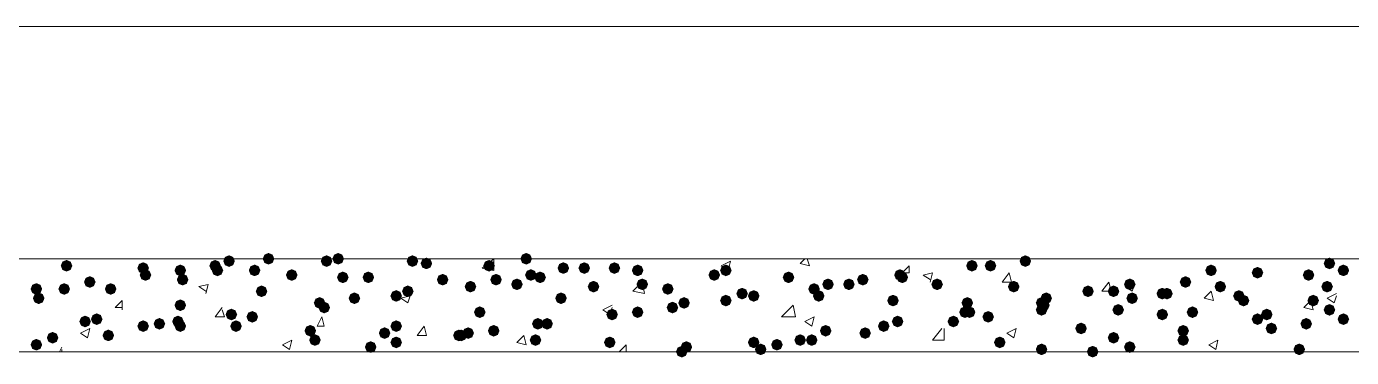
# Model space of a CAD drawing. Header units: millimetres. Extents: x 29 to 95071, y 20 to 67221.
# Drawn here: x 6798 to 9627, y 42693 to 43399 of the extents above; entities that cross this region are included whole.
import ezdxf

# ---------------------------------------------------------------- set-up
doc = ezdxf.new("R2010")
doc.units = ezdxf.units.MM

msp = doc.modelspace()

# ---------------------------------------------------------------- hatches: boundary and pattern name
h = msp.add_hatch(color=7)
h.dxf.hatch_style = 2
h.paths.add_polyline_path([(7315.2, 42891.4), (7306.5, 42895), (7302.8, 42903.8), (7306.5, 42912.5), (7315.2, 42916.2), (7324, 42912.5), (7327.6, 42903.8), (7324, 42895)])
h = msp.add_hatch(color=7)
h.dxf.hatch_style = 2
h.paths.add_polyline_path([(7463.9, 42891.4), (7455.2, 42895), (7451.5, 42903.8), (7455.2, 42912.5), (7463.9, 42916.2), (7472.7, 42912.5), (7476.3, 42903.8), (7472.7, 42895)])
h = msp.add_hatch(color=7)
h.dxf.hatch_style = 2
h.paths.add_polyline_path([(7865.4, 42891.4), (7856.6, 42895), (7853, 42903.8), (7856.6, 42912.5), (7865.4, 42916.2), (7874.1, 42912.5), (7877.8, 42903.8), (7874.1, 42895)])
h = msp.add_hatch(color=7)
h.dxf.hatch_style = 2
h.paths.add_polyline_path([(6884, 42876.5), (6875.2, 42880.1), (6871.6, 42888.9), (6875.2, 42897.6), (6884, 42901.3), (6892.7, 42897.6), (6896.4, 42888.9), (6892.7, 42880.1)])
h = msp.add_hatch(color=7)
h.dxf.hatch_style = 2
h.paths.add_polyline_path([(7047.6, 42871.5), (7038.8, 42875.2), (7035.2, 42883.9), (7038.8, 42892.7), (7047.6, 42896.3), (7056.3, 42892.7), (7060, 42883.9), (7056.3, 42875.2)])
h = msp.add_hatch(color=7)
h.dxf.hatch_style = 2
h.paths.add_polyline_path([(7126.9, 42866.6), (7118.1, 42870.2), (7114.5, 42879), (7118.1, 42887.7), (7126.9, 42891.4), (7135.6, 42887.7), (7139.3, 42879), (7135.6, 42870.2)])
h = msp.add_hatch(color=7)
h.dxf.hatch_style = 2
h.paths.add_polyline_path([(7201.2, 42876.5), (7192.5, 42880.1), (7188.8, 42888.9), (7192.5, 42897.6), (7201.2, 42901.3), (7210, 42897.6), (7213.6, 42888.9), (7210, 42880.1)])
h = msp.add_hatch(color=7)
h.dxf.hatch_style = 2
h.paths.add_polyline_path([(7206.2, 42866.6), (7197.4, 42870.2), (7193.8, 42879), (7197.4, 42887.7), (7206.2, 42891.4), (7214.9, 42887.7), (7218.6, 42879), (7214.9, 42870.2)])
h = msp.add_hatch(color=7)
h.dxf.hatch_style = 2
h.paths.add_polyline_path([(7231, 42886.4), (7222.2, 42890.1), (7218.6, 42898.8), (7222.2, 42907.6), (7231, 42911.2), (7239.7, 42907.6), (7243.3, 42898.8), (7239.7, 42890.1)])
h = msp.add_hatch(color=7)
h.dxf.hatch_style = 2
h.paths.add_polyline_path([(7285.5, 42866.6), (7276.7, 42870.2), (7273.1, 42879), (7276.7, 42887.7), (7285.5, 42891.4), (7294.2, 42887.7), (7297.9, 42879), (7294.2, 42870.2)])
h = msp.add_hatch(color=7)
h.dxf.hatch_style = 2
h.paths.add_polyline_path([(7439.1, 42886.4), (7430.4, 42890.1), (7426.7, 42898.8), (7430.4, 42907.6), (7439.1, 42911.2), (7447.9, 42907.6), (7451.5, 42898.8), (7447.9, 42890.1)])
h = msp.add_hatch(color=7)
h.dxf.hatch_style = 2
h.paths.add_polyline_path([(7622.5, 42886.4), (7613.8, 42890.1), (7610.1, 42898.8), (7613.8, 42907.6), (7622.5, 42911.2), (7631.3, 42907.6), (7634.9, 42898.8), (7631.3, 42890.1)])
h = msp.add_hatch(color=7)
h.dxf.hatch_style = 2
h.paths.add_polyline_path([(7652.3, 42881.5), (7643.5, 42885.1), (7639.9, 42893.9), (7643.5, 42902.6), (7652.3, 42906.2), (7661, 42902.6), (7664.7, 42893.9), (7661, 42885.1)])
h = msp.add_hatch(color=7)
h.dxf.hatch_style = 2
h.paths.add_polyline_path([(7786.1, 42876.5), (7777.3, 42880.1), (7773.7, 42888.9), (7777.3, 42897.6), (7786.1, 42901.3), (7794.8, 42897.6), (7798.5, 42888.9), (7794.8, 42880.1)])
h = msp.add_hatch(color=7)
h.dxf.hatch_style = 2
h.paths.add_polyline_path([(7944.7, 42871.5), (7935.9, 42875.2), (7932.3, 42883.9), (7935.9, 42892.7), (7944.7, 42896.3), (7953.4, 42892.7), (7957.1, 42883.9), (7953.4, 42875.2)])
h = msp.add_hatch(color=7)
h.dxf.hatch_style = 2
h.paths.add_polyline_path([(7989.3, 42871.5), (7980.6, 42875.2), (7976.9, 42883.9), (7980.6, 42892.7), (7989.3, 42896.3), (7998.1, 42892.7), (8001.7, 42883.9), (7998.1, 42875.2)])
h = msp.add_hatch(color=7)
h.dxf.hatch_style = 2
h.paths.add_polyline_path([(8053.7, 42871.5), (8045, 42875.2), (8041.3, 42883.9), (8045, 42892.7), (8053.7, 42896.3), (8062.5, 42892.7), (8066.1, 42883.9), (8062.5, 42875.2)])
h = msp.add_hatch(color=7)
h.dxf.hatch_style = 2
h.paths.add_polyline_path([(8103.3, 42866.6), (8094.6, 42870.2), (8090.9, 42879), (8094.6, 42887.7), (8103.3, 42891.4), (8112.1, 42887.7), (8115.7, 42879), (8112.1, 42870.2)])
h = msp.add_hatch(color=7)
h.dxf.hatch_style = 2
h.paths.add_polyline_path([(8291.7, 42866.6), (8282.9, 42870.2), (8279.3, 42879), (8282.9, 42887.7), (8291.7, 42891.4), (8300.4, 42887.7), (8304, 42879), (8300.4, 42870.2)])
h = msp.add_hatch(color=7)
h.dxf.hatch_style = 2
h.paths.add_polyline_path([(8817, 42876.5), (8808.3, 42880.1), (8804.7, 42888.9), (8808.3, 42897.6), (8817, 42901.3), (8825.8, 42897.6), (8829.4, 42888.9), (8825.8, 42880.1)])
h = msp.add_hatch(color=7)
h.dxf.hatch_style = 2
h.paths.add_polyline_path([(8856.7, 42876.5), (8847.9, 42880.1), (8844.3, 42888.9), (8847.9, 42897.6), (8856.7, 42901.3), (8865.5, 42897.6), (8869.1, 42888.9), (8865.5, 42880.1)])
h = msp.add_hatch(color=7)
h.dxf.hatch_style = 2
h.paths.add_polyline_path([(8931, 42886.4), (8922.3, 42890.1), (8918.7, 42898.8), (8922.3, 42907.6), (8931, 42911.2), (8939.8, 42907.6), (8943.4, 42898.8), (8939.8, 42890.1)])
h = msp.add_hatch(color=7)
h.dxf.hatch_style = 2
h.paths.add_polyline_path([(9327.6, 42866.6), (9318.8, 42870.2), (9315.2, 42879), (9318.8, 42887.7), (9327.6, 42891.4), (9336.3, 42887.7), (9340, 42879), (9336.3, 42870.2)])
h = msp.add_hatch(color=7)
h.dxf.hatch_style = 2
h.paths.add_polyline_path([(9580.4, 42881.5), (9571.6, 42885.1), (9568, 42893.9), (9571.6, 42902.6), (9580.4, 42906.2), (9589.1, 42902.6), (9592.7, 42893.9), (9589.1, 42885.1)])
h = msp.add_hatch(color=7)
h.dxf.hatch_style = 2
h.paths.add_polyline_path([(9610.1, 42866.6), (9601.3, 42870.2), (9597.7, 42879), (9601.3, 42887.7), (9610.1, 42891.4), (9618.8, 42887.7), (9622.5, 42879), (9618.8, 42870.2)])
h = msp.add_hatch(color=7)
h.dxf.hatch_style = 2
h.paths.add_polyline_path([(6933.6, 42841.8), (6924.8, 42845.4), (6921.2, 42854.2), (6924.8, 42862.9), (6933.6, 42866.6), (6942.3, 42862.9), (6946, 42854.2), (6942.3, 42845.4)])
h = msp.add_hatch(color=7)
h.dxf.hatch_style = 2
h.paths.add_polyline_path([(7052.5, 42856.7), (7043.8, 42860.3), (7040.1, 42869.1), (7043.8, 42877.8), (7052.5, 42881.5), (7061.3, 42877.8), (7064.9, 42869.1), (7061.3, 42860.3)])
h = msp.add_hatch(color=7)
h.dxf.hatch_style = 2
h.paths.add_polyline_path([(7131.8, 42846.8), (7123.1, 42850.4), (7119.4, 42859.2), (7123.1, 42867.9), (7131.8, 42871.5), (7140.6, 42867.9), (7144.2, 42859.2), (7140.6, 42850.4)])
h = msp.add_hatch(color=7)
h.dxf.hatch_style = 2
h.paths.add_polyline_path([(7364.8, 42856.7), (7356, 42860.3), (7352.4, 42869.1), (7356, 42877.8), (7364.8, 42881.5), (7373.5, 42877.8), (7377.2, 42869.1), (7373.5, 42860.3)])
h = msp.add_hatch(color=7)
h.dxf.hatch_style = 2
h.paths.add_polyline_path([(7473.8, 42851.7), (7465.1, 42855.4), (7461.4, 42864.1), (7465.1, 42872.9), (7473.8, 42876.5), (7482.6, 42872.9), (7486.2, 42864.1), (7482.6, 42855.4)])
h = msp.add_hatch(color=7)
h.dxf.hatch_style = 2
h.paths.add_polyline_path([(7528.3, 42851.7), (7519.6, 42855.4), (7516, 42864.1), (7519.6, 42872.9), (7528.3, 42876.5), (7537.1, 42872.9), (7540.7, 42864.1), (7537.1, 42855.4)])
h = msp.add_hatch(color=7)
h.dxf.hatch_style = 2
h.paths.add_polyline_path([(7687, 42846.8), (7678.2, 42850.4), (7674.6, 42859.2), (7678.2, 42867.9), (7687, 42871.5), (7695.7, 42867.9), (7699.3, 42859.2), (7695.7, 42850.4)])
h = msp.add_hatch(color=7)
h.dxf.hatch_style = 2
h.paths.add_polyline_path([(7801, 42846.8), (7792.2, 42850.4), (7788.6, 42859.2), (7792.2, 42867.9), (7801, 42871.5), (7809.7, 42867.9), (7813.3, 42859.2), (7809.7, 42850.4)])
h = msp.add_hatch(color=7)
h.dxf.hatch_style = 2
h.paths.add_polyline_path([(7845.6, 42836.8), (7836.8, 42840.5), (7833.2, 42849.2), (7836.8, 42858), (7845.6, 42861.6), (7854.3, 42858), (7858, 42849.2), (7854.3, 42840.5)])
h = msp.add_hatch(color=7)
h.dxf.hatch_style = 2
h.paths.add_polyline_path([(7875.3, 42856.7), (7866.6, 42860.3), (7862.9, 42869.1), (7866.6, 42877.8), (7875.3, 42881.5), (7884.1, 42877.8), (7887.7, 42869.1), (7884.1, 42860.3)])
h = msp.add_hatch(color=7)
h.dxf.hatch_style = 2
h.paths.add_polyline_path([(7895.1, 42851.7), (7886.4, 42855.4), (7882.7, 42864.1), (7886.4, 42872.9), (7895.1, 42876.5), (7903.9, 42872.9), (7907.5, 42864.1), (7903.9, 42855.4)])
h = msp.add_hatch(color=7)
h.dxf.hatch_style = 2
h.paths.add_polyline_path([(8113.2, 42836.8), (8104.5, 42840.5), (8100.8, 42849.2), (8104.5, 42858), (8113.2, 42861.6), (8122, 42858), (8125.6, 42849.2), (8122, 42840.5)])
h = msp.add_hatch(color=7)
h.dxf.hatch_style = 2
h.paths.add_polyline_path([(8266.9, 42856.7), (8258.1, 42860.3), (8254.5, 42869.1), (8258.1, 42877.8), (8266.9, 42881.5), (8275.6, 42877.8), (8279.3, 42869.1), (8275.6, 42860.3)])
h = msp.add_hatch(color=7)
h.dxf.hatch_style = 2
h.paths.add_polyline_path([(8425.5, 42851.7), (8416.7, 42855.4), (8413.1, 42864.1), (8416.7, 42872.9), (8425.5, 42876.5), (8434.2, 42872.9), (8437.9, 42864.1), (8434.2, 42855.4)])
h = msp.add_hatch(color=7)
h.dxf.hatch_style = 2
h.paths.add_polyline_path([(8509.7, 42836.8), (8501, 42840.5), (8497.4, 42849.2), (8501, 42858), (8509.7, 42861.6), (8518.5, 42858), (8522.1, 42849.2), (8518.5, 42840.5)])
h = msp.add_hatch(color=7)
h.dxf.hatch_style = 2
h.paths.add_polyline_path([(8554.4, 42836.8), (8545.6, 42840.5), (8542, 42849.2), (8545.6, 42858), (8554.4, 42861.6), (8563.1, 42858), (8566.7, 42849.2), (8563.1, 42840.5)])
h = msp.add_hatch(color=7)
h.dxf.hatch_style = 2
h.paths.add_polyline_path([(8584.1, 42846.8), (8575.3, 42850.4), (8571.7, 42859.2), (8575.3, 42867.9), (8584.1, 42871.5), (8592.8, 42867.9), (8596.5, 42859.2), (8592.8, 42850.4)])
h = msp.add_hatch(color=7)
h.dxf.hatch_style = 2
h.paths.add_polyline_path([(8663.4, 42856.7), (8654.6, 42860.3), (8651, 42869.1), (8654.6, 42877.8), (8663.4, 42881.5), (8672.1, 42877.8), (8675.8, 42869.1), (8672.1, 42860.3)])
h = msp.add_hatch(color=7)
h.dxf.hatch_style = 2
h.paths.add_polyline_path([(8668.4, 42851.7), (8659.6, 42855.4), (8656, 42864.1), (8659.6, 42872.9), (8668.4, 42876.5), (8677.1, 42872.9), (8680.7, 42864.1), (8677.1, 42855.4)])
h = msp.add_hatch(color=7)
h.dxf.hatch_style = 2
h.paths.add_polyline_path([(8742.7, 42836.8), (8733.9, 42840.5), (8730.3, 42849.2), (8733.9, 42858), (8742.7, 42861.6), (8751.5, 42858), (8755.1, 42849.2), (8751.5, 42840.5)])
h = msp.add_hatch(color=7)
h.dxf.hatch_style = 2
h.paths.add_polyline_path([(9154.1, 42836.8), (9145.3, 42840.5), (9141.7, 42849.2), (9145.3, 42858), (9154.1, 42861.6), (9162.8, 42858), (9166.5, 42849.2), (9162.8, 42840.5)])
h = msp.add_hatch(color=7)
h.dxf.hatch_style = 2
h.paths.add_polyline_path([(9273, 42841.8), (9264.3, 42845.4), (9260.7, 42854.2), (9264.3, 42862.9), (9273, 42866.6), (9281.8, 42862.9), (9285.4, 42854.2), (9281.8, 42845.4)])
h = msp.add_hatch(color=7)
h.dxf.hatch_style = 2
h.paths.add_polyline_path([(9426.7, 42861.6), (9418, 42865.3), (9414.3, 42874), (9418, 42882.8), (9426.7, 42886.4), (9435.5, 42882.8), (9439.1, 42874), (9435.5, 42865.3)])
h = msp.add_hatch(color=7)
h.dxf.hatch_style = 2
h.paths.add_polyline_path([(9535.7, 42856.7), (9527, 42860.3), (9523.4, 42869.1), (9527, 42877.8), (9535.7, 42881.5), (9544.5, 42877.8), (9548.1, 42869.1), (9544.5, 42860.3)])
h = msp.add_hatch(color=7)
h.dxf.hatch_style = 2
h.paths.add_polyline_path([(6819.6, 42826.9), (6810.8, 42830.6), (6807.2, 42839.3), (6810.8, 42848.1), (6819.6, 42851.7), (6828.3, 42848.1), (6832, 42839.3), (6828.3, 42830.6)])
h = msp.add_hatch(color=7)
h.dxf.hatch_style = 2
h.paths.add_polyline_path([(6824.5, 42807.1), (6815.8, 42810.8), (6812.1, 42819.5), (6815.8, 42828.3), (6824.5, 42831.9), (6833.3, 42828.3), (6836.9, 42819.5), (6833.3, 42810.8)])
h = msp.add_hatch(color=7)
h.dxf.hatch_style = 2
h.paths.add_polyline_path([(6879, 42826.9), (6870.3, 42830.6), (6866.6, 42839.3), (6870.3, 42848.1), (6879, 42851.7), (6887.8, 42848.1), (6891.4, 42839.3), (6887.8, 42830.6)])
h = msp.add_hatch(color=7)
h.dxf.hatch_style = 2
h.paths.add_polyline_path([(6978.2, 42826.9), (6969.4, 42830.6), (6965.8, 42839.3), (6969.4, 42848.1), (6978.2, 42851.7), (6986.9, 42848.1), (6990.6, 42839.3), (6986.9, 42830.6)])
h = msp.add_hatch(color=7)
h.dxf.hatch_style = 2
h.paths.add_polyline_path([(7300.3, 42822), (7291.6, 42825.6), (7288, 42834.4), (7291.6, 42843.1), (7300.3, 42846.8), (7309.1, 42843.1), (7312.7, 42834.4), (7309.1, 42825.6)])
h = msp.add_hatch(color=7)
h.dxf.hatch_style = 2
h.paths.add_polyline_path([(7498.6, 42807.1), (7489.9, 42810.8), (7486.2, 42819.5), (7489.9, 42828.3), (7498.6, 42831.9), (7507.4, 42828.3), (7511, 42819.5), (7507.4, 42810.8)])
h = msp.add_hatch(color=7)
h.dxf.hatch_style = 2
h.paths.add_polyline_path([(7587.8, 42812.1), (7579.1, 42815.7), (7575.4, 42824.5), (7579.1, 42833.2), (7587.8, 42836.8), (7596.6, 42833.2), (7600.2, 42824.5), (7596.6, 42815.7)])
h = msp.add_hatch(color=7)
h.dxf.hatch_style = 2
h.paths.add_polyline_path([(7612.6, 42822), (7603.9, 42825.6), (7600.2, 42834.4), (7603.9, 42843.1), (7612.6, 42846.8), (7621.4, 42843.1), (7625, 42834.4), (7621.4, 42825.6)])
h = msp.add_hatch(color=7)
h.dxf.hatch_style = 2
h.paths.add_polyline_path([(7746.4, 42831.9), (7737.7, 42835.5), (7734, 42844.3), (7737.7, 42853), (7746.4, 42856.7), (7755.2, 42853), (7758.8, 42844.3), (7755.2, 42835.5)])
h = msp.add_hatch(color=7)
h.dxf.hatch_style = 2
h.paths.add_polyline_path([(7939.7, 42807.1), (7931, 42810.8), (7927.3, 42819.5), (7931, 42828.3), (7939.7, 42831.9), (7948.5, 42828.3), (7952.1, 42819.5), (7948.5, 42810.8)])
h = msp.add_hatch(color=7)
h.dxf.hatch_style = 2
h.paths.add_polyline_path([(8009.1, 42831.9), (8000.4, 42835.5), (7996.7, 42844.3), (8000.4, 42853), (8009.1, 42856.7), (8017.9, 42853), (8021.5, 42844.3), (8017.9, 42835.5)])
h = msp.add_hatch(color=7)
h.dxf.hatch_style = 2
h.paths.add_polyline_path([(8167.7, 42826.9), (8159, 42830.6), (8155.3, 42839.3), (8159, 42848.1), (8167.7, 42851.7), (8176.5, 42848.1), (8180.1, 42839.3), (8176.5, 42830.6)])
h = msp.add_hatch(color=7)
h.dxf.hatch_style = 2
h.paths.add_polyline_path([(8326.3, 42817), (8317.6, 42820.7), (8314, 42829.4), (8317.6, 42838.2), (8326.3, 42841.8), (8335.1, 42838.2), (8338.7, 42829.4), (8335.1, 42820.7)])
h = msp.add_hatch(color=7)
h.dxf.hatch_style = 2
h.paths.add_polyline_path([(8351.1, 42812.1), (8342.4, 42815.7), (8338.7, 42824.5), (8342.4, 42833.2), (8351.1, 42836.8), (8359.9, 42833.2), (8363.5, 42824.5), (8359.9, 42815.7)])
h = msp.add_hatch(color=7)
h.dxf.hatch_style = 2
h.paths.add_polyline_path([(8480, 42826.9), (8471.3, 42830.6), (8467.6, 42839.3), (8471.3, 42848.1), (8480, 42851.7), (8488.8, 42848.1), (8492.4, 42839.3), (8488.8, 42830.6)])
h = msp.add_hatch(color=7)
h.dxf.hatch_style = 2
h.paths.add_polyline_path([(8489.9, 42812.1), (8481.2, 42815.7), (8477.5, 42824.5), (8481.2, 42833.2), (8489.9, 42836.8), (8498.7, 42833.2), (8502.3, 42824.5), (8498.7, 42815.7)])
h = msp.add_hatch(color=7)
h.dxf.hatch_style = 2
h.paths.add_polyline_path([(8906.3, 42831.9), (8897.5, 42835.5), (8893.9, 42844.3), (8897.5, 42853), (8906.3, 42856.7), (8915, 42853), (8918.7, 42844.3), (8915, 42835.5)])
h = msp.add_hatch(color=7)
h.dxf.hatch_style = 2
h.paths.add_polyline_path([(8975.7, 42807.1), (8966.9, 42810.8), (8963.3, 42819.5), (8966.9, 42828.3), (8975.7, 42831.9), (8984.4, 42828.3), (8988, 42819.5), (8984.4, 42810.8)])
h = msp.add_hatch(color=7)
h.dxf.hatch_style = 2
h.paths.add_polyline_path([(9064.9, 42822), (9056.1, 42825.6), (9052.5, 42834.4), (9056.1, 42843.1), (9064.9, 42846.8), (9073.6, 42843.1), (9077.3, 42834.4), (9073.6, 42825.6)])
h = msp.add_hatch(color=7)
h.dxf.hatch_style = 2
h.paths.add_polyline_path([(9119.4, 42822), (9110.6, 42825.6), (9107, 42834.4), (9110.6, 42843.1), (9119.4, 42846.8), (9128.1, 42843.1), (9131.8, 42834.4), (9128.1, 42825.6)])
h = msp.add_hatch(color=7)
h.dxf.hatch_style = 2
h.paths.add_polyline_path([(9159, 42807.1), (9150.3, 42810.8), (9146.7, 42819.5), (9150.3, 42828.3), (9159, 42831.9), (9167.8, 42828.3), (9171.4, 42819.5), (9167.8, 42810.8)])
h = msp.add_hatch(color=7)
h.dxf.hatch_style = 2
h.paths.add_polyline_path([(9223.5, 42817), (9214.7, 42820.7), (9211.1, 42829.4), (9214.7, 42838.2), (9223.5, 42841.8), (9232.2, 42838.2), (9235.9, 42829.4), (9232.2, 42820.7)])
h = msp.add_hatch(color=7)
h.dxf.hatch_style = 2
h.paths.add_polyline_path([(9233.4, 42817), (9224.6, 42820.7), (9221, 42829.4), (9224.6, 42838.2), (9233.4, 42841.8), (9242.1, 42838.2), (9245.8, 42829.4), (9242.1, 42820.7)])
h = msp.add_hatch(color=7)
h.dxf.hatch_style = 2
h.paths.add_polyline_path([(9347.4, 42831.9), (9338.6, 42835.5), (9335, 42844.3), (9338.6, 42853), (9347.4, 42856.7), (9356.1, 42853), (9359.8, 42844.3), (9356.1, 42835.5)])
h = msp.add_hatch(color=7)
h.dxf.hatch_style = 2
h.paths.add_polyline_path([(9387, 42812.1), (9378.3, 42815.7), (9374.7, 42824.5), (9378.3, 42833.2), (9387, 42836.8), (9395.8, 42833.2), (9399.4, 42824.5), (9395.8, 42815.7)])
h = msp.add_hatch(color=7)
h.dxf.hatch_style = 2
h.paths.add_polyline_path([(9575.4, 42831.9), (9566.6, 42835.5), (9563, 42844.3), (9566.6, 42853), (9575.4, 42856.7), (9584.1, 42853), (9587.8, 42844.3), (9584.1, 42835.5)])
h = msp.add_hatch(color=7)
h.dxf.hatch_style = 2
h.paths.add_polyline_path([(7126.9, 42792.2), (7118.1, 42795.9), (7114.5, 42804.6), (7118.1, 42813.4), (7126.9, 42817), (7135.6, 42813.4), (7139.3, 42804.6), (7135.6, 42795.9)])
h = msp.add_hatch(color=7)
h.dxf.hatch_style = 2
h.paths.add_polyline_path([(7424.3, 42797.2), (7415.5, 42800.8), (7411.9, 42809.6), (7415.5, 42818.3), (7424.3, 42822), (7433, 42818.3), (7436.7, 42809.6), (7433, 42800.8)])
h = msp.add_hatch(color=7)
h.dxf.hatch_style = 2
h.paths.add_polyline_path([(7434.2, 42787.3), (7425.4, 42790.9), (7421.8, 42799.7), (7425.4, 42808.4), (7434.2, 42812.1), (7442.9, 42808.4), (7446.6, 42799.7), (7442.9, 42790.9)])
h = msp.add_hatch(color=7)
h.dxf.hatch_style = 2
h.paths.add_polyline_path([(7766.3, 42777.4), (7757.5, 42781), (7753.9, 42789.8), (7757.5, 42798.5), (7766.3, 42802.2), (7775, 42798.5), (7778.7, 42789.8), (7775, 42781)])
h = msp.add_hatch(color=7)
h.dxf.hatch_style = 2
h.paths.add_polyline_path([(8103.3, 42777.4), (8094.6, 42781), (8090.9, 42789.8), (8094.6, 42798.5), (8103.3, 42802.2), (8112.1, 42798.5), (8115.7, 42789.8), (8112.1, 42781)])
h = msp.add_hatch(color=7)
h.dxf.hatch_style = 2
h.paths.add_polyline_path([(8177.7, 42787.3), (8168.9, 42790.9), (8165.3, 42799.7), (8168.9, 42808.4), (8177.7, 42812.1), (8186.4, 42808.4), (8190, 42799.7), (8186.4, 42790.9)])
h = msp.add_hatch(color=7)
h.dxf.hatch_style = 2
h.paths.add_polyline_path([(8202.4, 42797.2), (8193.7, 42800.8), (8190, 42809.6), (8193.7, 42818.3), (8202.4, 42822), (8211.2, 42818.3), (8214.8, 42809.6), (8211.2, 42800.8)])
h = msp.add_hatch(color=7)
h.dxf.hatch_style = 2
h.paths.add_polyline_path([(8291.7, 42802.2), (8282.9, 42805.8), (8279.3, 42814.5), (8282.9, 42823.3), (8291.7, 42826.9), (8300.4, 42823.3), (8304, 42814.5), (8300.4, 42805.8)])
h = msp.add_hatch(color=7)
h.dxf.hatch_style = 2
h.paths.add_polyline_path([(8648.5, 42802.2), (8639.8, 42805.8), (8636.1, 42814.5), (8639.8, 42823.3), (8648.5, 42826.9), (8657.3, 42823.3), (8660.9, 42814.5), (8657.3, 42805.8)])
h = msp.add_hatch(color=7)
h.dxf.hatch_style = 2
h.paths.add_polyline_path([(8802.2, 42777.4), (8793.4, 42781), (8789.8, 42789.8), (8793.4, 42798.5), (8802.2, 42802.2), (8810.9, 42798.5), (8814.6, 42789.8), (8810.9, 42781)])
h = msp.add_hatch(color=7)
h.dxf.hatch_style = 2
h.paths.add_polyline_path([(8807.1, 42797.2), (8798.4, 42800.8), (8794.7, 42809.6), (8798.4, 42818.3), (8807.1, 42822), (8815.9, 42818.3), (8819.5, 42809.6), (8815.9, 42800.8)])
h = msp.add_hatch(color=7)
h.dxf.hatch_style = 2
h.paths.add_polyline_path([(8812.1, 42777.4), (8803.3, 42781), (8799.7, 42789.8), (8803.3, 42798.5), (8812.1, 42802.2), (8820.8, 42798.5), (8824.5, 42789.8), (8820.8, 42781)])
h = msp.add_hatch(color=7)
h.dxf.hatch_style = 2
h.paths.add_polyline_path([(8965.7, 42797.2), (8957, 42800.8), (8953.4, 42809.6), (8957, 42818.3), (8965.7, 42822), (8974.5, 42818.3), (8978.1, 42809.6), (8974.5, 42800.8)])
h = msp.add_hatch(color=7)
h.dxf.hatch_style = 2
h.paths.add_polyline_path([(8965.7, 42782.3), (8957, 42786), (8953.4, 42794.7), (8957, 42803.5), (8965.7, 42807.1), (8974.5, 42803.5), (8978.1, 42794.7), (8974.5, 42786)])
h = msp.add_hatch(color=7)
h.dxf.hatch_style = 2
h.paths.add_polyline_path([(8970.7, 42792.2), (8961.9, 42795.9), (8958.3, 42804.6), (8961.9, 42813.4), (8970.7, 42817), (8979.5, 42813.4), (8983.1, 42804.6), (8979.5, 42795.9)])
h = msp.add_hatch(color=7)
h.dxf.hatch_style = 2
h.paths.add_polyline_path([(9129.3, 42782.3), (9120.6, 42786), (9116.9, 42794.7), (9120.6, 42803.5), (9129.3, 42807.1), (9138.1, 42803.5), (9141.7, 42794.7), (9138.1, 42786)])
h = msp.add_hatch(color=7)
h.dxf.hatch_style = 2
h.paths.add_polyline_path([(9287.9, 42777.4), (9279.2, 42781), (9275.5, 42789.8), (9279.2, 42798.5), (9287.9, 42802.2), (9296.7, 42798.5), (9300.3, 42789.8), (9296.7, 42781)])
h = msp.add_hatch(color=7)
h.dxf.hatch_style = 2
h.paths.add_polyline_path([(9397, 42802.2), (9388.2, 42805.8), (9384.6, 42814.5), (9388.2, 42823.3), (9397, 42826.9), (9405.7, 42823.3), (9409.4, 42814.5), (9405.7, 42805.8)])
h = msp.add_hatch(color=7)
h.dxf.hatch_style = 2
h.paths.add_polyline_path([(9545.7, 42802.2), (9536.9, 42805.8), (9533.3, 42814.5), (9536.9, 42823.3), (9545.7, 42826.9), (9554.4, 42823.3), (9558.1, 42814.5), (9554.4, 42805.8)])
h = msp.add_hatch(color=7)
h.dxf.hatch_style = 2
h.paths.add_polyline_path([(9580.4, 42782.3), (9571.6, 42786), (9568, 42794.7), (9571.6, 42803.5), (9580.4, 42807.1), (9589.1, 42803.5), (9592.7, 42794.7), (9589.1, 42786)])
h = msp.add_hatch(color=7)
h.dxf.hatch_style = 2
h.paths.add_polyline_path([(6923.6, 42757.5), (6914.9, 42761.2), (6911.3, 42769.9), (6914.9, 42778.7), (6923.6, 42782.3), (6932.4, 42778.7), (6936, 42769.9), (6932.4, 42761.2)])
h = msp.add_hatch(color=7)
h.dxf.hatch_style = 2
h.paths.add_polyline_path([(6948.4, 42762.5), (6939.7, 42766.1), (6936, 42774.9), (6939.7, 42783.6), (6948.4, 42787.3), (6957.2, 42783.6), (6960.8, 42774.9), (6957.2, 42766.1)])
h = msp.add_hatch(color=7)
h.dxf.hatch_style = 2
h.paths.add_polyline_path([(7082.3, 42752.6), (7073.5, 42756.2), (7069.9, 42765), (7073.5, 42773.7), (7082.3, 42777.4), (7091, 42773.7), (7094.6, 42765), (7091, 42756.2)])
h = msp.add_hatch(color=7)
h.dxf.hatch_style = 2
h.paths.add_polyline_path([(7121.9, 42757.5), (7113.2, 42761.2), (7109.5, 42769.9), (7113.2, 42778.7), (7121.9, 42782.3), (7130.7, 42778.7), (7134.3, 42769.9), (7130.7, 42761.2)])
h = msp.add_hatch(color=7)
h.dxf.hatch_style = 2
h.paths.add_polyline_path([(7235.9, 42772.4), (7227.2, 42776.1), (7223.5, 42784.8), (7227.2, 42793.6), (7235.9, 42797.2), (7244.7, 42793.6), (7248.3, 42784.8), (7244.7, 42776.1)])
h = msp.add_hatch(color=7)
h.dxf.hatch_style = 2
h.paths.add_polyline_path([(7280.5, 42767.5), (7271.8, 42771.1), (7268.1, 42779.8), (7271.8, 42788.6), (7280.5, 42792.2), (7289.3, 42788.6), (7292.9, 42779.8), (7289.3, 42771.1)])
h = msp.add_hatch(color=7)
h.dxf.hatch_style = 2
h.paths.add_polyline_path([(7890.2, 42752.6), (7881.4, 42756.2), (7877.8, 42765), (7881.4, 42773.7), (7890.2, 42777.4), (7898.9, 42773.7), (7902.6, 42765), (7898.9, 42756.2)])
h = msp.add_hatch(color=7)
h.dxf.hatch_style = 2
h.paths.add_polyline_path([(7910, 42752.6), (7901.2, 42756.2), (7897.6, 42765), (7901.2, 42773.7), (7910, 42777.4), (7918.8, 42773.7), (7922.4, 42765), (7918.8, 42756.2)])
h = msp.add_hatch(color=7)
h.dxf.hatch_style = 2
h.paths.add_polyline_path([(8048.8, 42772.4), (8040, 42776.1), (8036.4, 42784.8), (8040, 42793.6), (8048.8, 42797.2), (8057.5, 42793.6), (8061.2, 42784.8), (8057.5, 42776.1)])
h = msp.add_hatch(color=7)
h.dxf.hatch_style = 2
h.paths.add_polyline_path([(8658.4, 42757.5), (8649.7, 42761.2), (8646, 42769.9), (8649.7, 42778.7), (8658.4, 42782.3), (8667.2, 42778.7), (8670.8, 42769.9), (8667.2, 42761.2)])
h = msp.add_hatch(color=7)
h.dxf.hatch_style = 2
h.paths.add_polyline_path([(8777.4, 42757.5), (8768.6, 42761.2), (8765, 42769.9), (8768.6, 42778.7), (8777.4, 42782.3), (8786.1, 42778.7), (8789.8, 42769.9), (8786.1, 42761.2)])
h = msp.add_hatch(color=7)
h.dxf.hatch_style = 2
h.paths.add_polyline_path([(8851.7, 42767.5), (8843, 42771.1), (8839.4, 42779.8), (8843, 42788.6), (8851.7, 42792.2), (8860.5, 42788.6), (8864.1, 42779.8), (8860.5, 42771.1)])
h = msp.add_hatch(color=7)
h.dxf.hatch_style = 2
h.paths.add_polyline_path([(9223.5, 42772.4), (9214.7, 42776.1), (9211.1, 42784.8), (9214.7, 42793.6), (9223.5, 42797.2), (9232.2, 42793.6), (9235.9, 42784.8), (9232.2, 42776.1)])
h = msp.add_hatch(color=7)
h.dxf.hatch_style = 2
h.paths.add_polyline_path([(9426.7, 42762.5), (9418, 42766.1), (9414.3, 42774.9), (9418, 42783.6), (9426.7, 42787.3), (9435.5, 42783.6), (9439.1, 42774.9), (9435.5, 42766.1)])
h = msp.add_hatch(color=7)
h.dxf.hatch_style = 2
h.paths.add_polyline_path([(9446.5, 42772.4), (9437.8, 42776.1), (9434.1, 42784.8), (9437.8, 42793.6), (9446.5, 42797.2), (9455.3, 42793.6), (9458.9, 42784.8), (9455.3, 42776.1)])
h = msp.add_hatch(color=7)
h.dxf.hatch_style = 2
h.paths.add_polyline_path([(9530.8, 42752.6), (9522, 42756.2), (9518.4, 42765), (9522, 42773.7), (9530.8, 42777.4), (9539.5, 42773.7), (9543.2, 42765), (9539.5, 42756.2)])
h = msp.add_hatch(color=7)
h.dxf.hatch_style = 2
h.paths.add_polyline_path([(9610.1, 42762.5), (9601.3, 42766.1), (9597.7, 42774.9), (9601.3, 42783.6), (9610.1, 42787.3), (9618.8, 42783.6), (9622.5, 42774.9), (9618.8, 42766.1)])
h = msp.add_hatch(color=7)
h.dxf.hatch_style = 2
h.paths.add_polyline_path([(6854.3, 42722.8), (6845.5, 42726.5), (6841.9, 42735.2), (6845.5, 42744), (6854.3, 42747.6), (6863, 42744), (6866.6, 42735.2), (6863, 42726.5)])
h = msp.add_hatch(color=7)
h.dxf.hatch_style = 2
h.paths.add_polyline_path([(6973.2, 42727.8), (6964.5, 42731.4), (6960.8, 42740.2), (6964.5, 42748.9), (6973.2, 42752.6), (6982, 42748.9), (6985.6, 42740.2), (6982, 42731.4)])
h = msp.add_hatch(color=7)
h.dxf.hatch_style = 2
h.paths.add_polyline_path([(7047.6, 42747.6), (7038.8, 42751.3), (7035.2, 42760), (7038.8, 42768.8), (7047.6, 42772.4), (7056.3, 42768.8), (7060, 42760), (7056.3, 42751.3)])
h = msp.add_hatch(color=7)
h.dxf.hatch_style = 2
h.paths.add_polyline_path([(7126.9, 42747.6), (7118.1, 42751.3), (7114.5, 42760), (7118.1, 42768.8), (7126.9, 42772.4), (7135.6, 42768.8), (7139.3, 42760), (7135.6, 42751.3)])
h = msp.add_hatch(color=7)
h.dxf.hatch_style = 2
h.paths.add_polyline_path([(7245.8, 42747.6), (7237.1, 42751.3), (7233.4, 42760), (7237.1, 42768.8), (7245.8, 42772.4), (7254.6, 42768.8), (7258.2, 42760), (7254.6, 42751.3)])
h = msp.add_hatch(color=7)
h.dxf.hatch_style = 2
h.paths.add_polyline_path([(7404.4, 42737.7), (7395.7, 42741.4), (7392, 42750.1), (7395.7, 42758.9), (7404.4, 42762.5), (7413.2, 42758.9), (7416.8, 42750.1), (7413.2, 42741.4)])
h = msp.add_hatch(color=7)
h.dxf.hatch_style = 2
h.paths.add_polyline_path([(7563, 42732.8), (7554.3, 42736.4), (7550.7, 42745.2), (7554.3, 42753.9), (7563, 42757.5), (7571.8, 42753.9), (7575.4, 42745.2), (7571.8, 42736.4)])
h = msp.add_hatch(color=7)
h.dxf.hatch_style = 2
h.paths.add_polyline_path([(7587.8, 42747.6), (7579.1, 42751.3), (7575.4, 42760), (7579.1, 42768.8), (7587.8, 42772.4), (7596.6, 42768.8), (7600.2, 42760), (7596.6, 42751.3)])
h = msp.add_hatch(color=7)
h.dxf.hatch_style = 2
h.paths.add_polyline_path([(7721.7, 42727.8), (7712.9, 42731.4), (7709.3, 42740.2), (7712.9, 42748.9), (7721.7, 42752.6), (7730.4, 42748.9), (7734, 42740.2), (7730.4, 42731.4)])
h = msp.add_hatch(color=7)
h.dxf.hatch_style = 2
h.paths.add_polyline_path([(7726.6, 42727.8), (7717.9, 42731.4), (7714.2, 42740.2), (7717.9, 42748.9), (7726.6, 42752.6), (7735.4, 42748.9), (7739, 42740.2), (7735.4, 42731.4)])
h = msp.add_hatch(color=7)
h.dxf.hatch_style = 2
h.paths.add_polyline_path([(7741.5, 42732.8), (7732.7, 42736.4), (7729.1, 42745.2), (7732.7, 42753.9), (7741.5, 42757.5), (7750.2, 42753.9), (7753.9, 42745.2), (7750.2, 42736.4)])
h = msp.add_hatch(color=7)
h.dxf.hatch_style = 2
h.paths.add_polyline_path([(7796, 42737.7), (7787.2, 42741.4), (7783.6, 42750.1), (7787.2, 42758.9), (7796, 42762.5), (7804.8, 42758.9), (7808.4, 42750.1), (7804.8, 42741.4)])
h = msp.add_hatch(color=7)
h.dxf.hatch_style = 2
h.paths.add_polyline_path([(8504.8, 42737.7), (8496, 42741.4), (8492.4, 42750.1), (8496, 42758.9), (8504.8, 42762.5), (8513.5, 42758.9), (8517.2, 42750.1), (8513.5, 42741.4)])
h = msp.add_hatch(color=7)
h.dxf.hatch_style = 2
h.paths.add_polyline_path([(8589, 42732.8), (8580.3, 42736.4), (8576.7, 42745.2), (8580.3, 42753.9), (8589, 42757.5), (8597.8, 42753.9), (8601.4, 42745.2), (8597.8, 42736.4)])
h = msp.add_hatch(color=7)
h.dxf.hatch_style = 2
h.paths.add_polyline_path([(8628.7, 42747.6), (8619.9, 42751.3), (8616.3, 42760), (8619.9, 42768.8), (8628.7, 42772.4), (8637.5, 42768.8), (8641.1, 42760), (8637.5, 42751.3)])
h = msp.add_hatch(color=7)
h.dxf.hatch_style = 2
h.paths.add_polyline_path([(9050, 42742.7), (9041.3, 42746.3), (9037.6, 42755.1), (9041.3, 42763.8), (9050, 42767.5), (9058.8, 42763.8), (9062.4, 42755.1), (9058.8, 42746.3)])
h = msp.add_hatch(color=7)
h.dxf.hatch_style = 2
h.paths.add_polyline_path([(9119.4, 42722.8), (9110.6, 42726.5), (9107, 42735.2), (9110.6, 42744), (9119.4, 42747.6), (9128.1, 42744), (9131.8, 42735.2), (9128.1, 42726.5)])
h = msp.add_hatch(color=7)
h.dxf.hatch_style = 2
h.paths.add_polyline_path([(9268.1, 42737.7), (9259.3, 42741.4), (9255.7, 42750.1), (9259.3, 42758.9), (9268.1, 42762.5), (9276.8, 42758.9), (9280.5, 42750.1), (9276.8, 42741.4)])
h = msp.add_hatch(color=7)
h.dxf.hatch_style = 2
h.paths.add_polyline_path([(9456.4, 42742.7), (9447.7, 42746.3), (9444, 42755.1), (9447.7, 42763.8), (9456.4, 42767.5), (9465.2, 42763.8), (9468.8, 42755.1), (9465.2, 42746.3)])
h = msp.add_hatch(color=7)
h.dxf.hatch_style = 2
h.paths.add_polyline_path([(6819.6, 42708), (6810.8, 42711.6), (6807.2, 42720.4), (6810.8, 42729.1), (6819.6, 42732.8), (6828.3, 42729.1), (6832, 42720.4), (6828.3, 42711.6)])
h = msp.add_hatch(color=7)
h.dxf.hatch_style = 2
h.paths.add_polyline_path([(7414.3, 42717.9), (7405.6, 42721.5), (7402, 42730.3), (7405.6, 42739), (7414.3, 42742.7), (7423.1, 42739), (7426.7, 42730.3), (7423.1, 42721.5)])
h = msp.add_hatch(color=7)
h.dxf.hatch_style = 2
h.paths.add_polyline_path([(7533.3, 42703), (7524.6, 42706.7), (7520.9, 42715.4), (7524.6, 42724.2), (7533.3, 42727.8), (7542.1, 42724.2), (7545.7, 42715.4), (7542.1, 42706.7)])
h = msp.add_hatch(color=7)
h.dxf.hatch_style = 2
h.paths.add_polyline_path([(7587.8, 42712.9), (7579.1, 42716.6), (7575.4, 42725.3), (7579.1, 42734.1), (7587.8, 42737.7), (7596.6, 42734.1), (7600.2, 42725.3), (7596.6, 42716.6)])
h = msp.add_hatch(color=7)
h.dxf.hatch_style = 2
h.paths.add_polyline_path([(7885.2, 42717.9), (7876.5, 42721.5), (7872.8, 42730.3), (7876.5, 42739), (7885.2, 42742.7), (7894, 42739), (7897.6, 42730.3), (7894, 42721.5)])
h = msp.add_hatch(color=7)
h.dxf.hatch_style = 2
h.paths.add_polyline_path([(8043.8, 42712.9), (8035.1, 42716.6), (8031.4, 42725.3), (8035.1, 42734.1), (8043.8, 42737.7), (8052.6, 42734.1), (8056.2, 42725.3), (8052.6, 42716.6)])
h = msp.add_hatch(color=7)
h.dxf.hatch_style = 2
h.paths.add_polyline_path([(8197.5, 42693.1), (8188.7, 42696.8), (8185.1, 42705.5), (8188.7, 42714.3), (8197.5, 42717.9), (8206.2, 42714.3), (8209.9, 42705.5), (8206.2, 42696.8)])
h = msp.add_hatch(color=7)
h.dxf.hatch_style = 2
h.paths.add_polyline_path([(8207.4, 42703), (8198.6, 42706.7), (8195, 42715.4), (8198.6, 42724.2), (8207.4, 42727.8), (8216.1, 42724.2), (8219.8, 42715.4), (8216.1, 42706.7)])
h = msp.add_hatch(color=7)
h.dxf.hatch_style = 2
h.paths.add_polyline_path([(8351.1, 42712.9), (8342.4, 42716.6), (8338.7, 42725.3), (8342.4, 42734.1), (8351.1, 42737.7), (8359.9, 42734.1), (8363.5, 42725.3), (8359.9, 42716.6)])
h = msp.add_hatch(color=7)
h.dxf.hatch_style = 2
h.paths.add_polyline_path([(8366, 42698.1), (8357.3, 42701.7), (8353.6, 42710.5), (8357.3, 42719.2), (8366, 42722.8), (8374.8, 42719.2), (8378.4, 42710.5), (8374.8, 42701.7)])
h = msp.add_hatch(color=7)
h.dxf.hatch_style = 2
h.paths.add_polyline_path([(8400.7, 42708), (8391.9, 42711.6), (8388.3, 42720.4), (8391.9, 42729.1), (8400.7, 42732.8), (8409.4, 42729.1), (8413.1, 42720.4), (8409.4, 42711.6)])
h = msp.add_hatch(color=7)
h.dxf.hatch_style = 2
h.paths.add_polyline_path([(8450.3, 42717.9), (8441.5, 42721.5), (8437.9, 42730.3), (8441.5, 42739), (8450.3, 42742.7), (8459, 42739), (8462.7, 42730.3), (8459, 42721.5)])
h = msp.add_hatch(color=7)
h.dxf.hatch_style = 2
h.paths.add_polyline_path([(8475, 42717.9), (8466.3, 42721.5), (8462.7, 42730.3), (8466.3, 42739), (8475, 42742.7), (8483.8, 42739), (8487.4, 42730.3), (8483.8, 42721.5)])
h = msp.add_hatch(color=7)
h.dxf.hatch_style = 2
h.paths.add_polyline_path([(8876.5, 42712.9), (8867.8, 42716.6), (8864.1, 42725.3), (8867.8, 42734.1), (8876.5, 42737.7), (8885.3, 42734.1), (8888.9, 42725.3), (8885.3, 42716.6)])
h = msp.add_hatch(color=7)
h.dxf.hatch_style = 2
h.paths.add_polyline_path([(8965.7, 42698.1), (8957, 42701.7), (8953.4, 42710.5), (8957, 42719.2), (8965.7, 42722.8), (8974.5, 42719.2), (8978.1, 42710.5), (8974.5, 42701.7)])
h = msp.add_hatch(color=7)
h.dxf.hatch_style = 2
h.paths.add_polyline_path([(9074.8, 42693.1), (9066, 42696.8), (9062.4, 42705.5), (9066, 42714.3), (9074.8, 42717.9), (9083.5, 42714.3), (9087.2, 42705.5), (9083.5, 42696.8)])
h = msp.add_hatch(color=7)
h.dxf.hatch_style = 2
h.paths.add_polyline_path([(9074.8, 42693.1), (9066, 42696.8), (9062.4, 42705.5), (9066, 42714.3), (9074.8, 42717.9), (9083.5, 42714.3), (9087.2, 42705.5), (9083.5, 42696.8)])
h = msp.add_hatch(color=7)
h.dxf.hatch_style = 2
h.paths.add_polyline_path([(9154.1, 42703), (9145.3, 42706.7), (9141.7, 42715.4), (9145.3, 42724.2), (9154.1, 42727.8), (9162.8, 42724.2), (9166.5, 42715.4), (9162.8, 42706.7)])
h = msp.add_hatch(color=7)
h.dxf.hatch_style = 2
h.paths.add_polyline_path([(9268.1, 42717.9), (9259.3, 42721.5), (9255.7, 42730.3), (9259.3, 42739), (9268.1, 42742.7), (9276.8, 42739), (9280.5, 42730.3), (9276.8, 42721.5)])
h = msp.add_hatch(color=7)
h.dxf.hatch_style = 2
h.paths.add_polyline_path([(9515.9, 42698.1), (9507.2, 42701.7), (9503.5, 42710.5), (9507.2, 42719.2), (9515.9, 42722.8), (9524.7, 42719.2), (9528.3, 42710.5), (9524.7, 42701.7)])

# ---------------------------------------------------------------- linework, layer by layer
at = {"color": 7, "lineweight": 0}
for points in [[(5382.2, 43399.4), (9907.5, 43399.4)], [(5382.2, 42903.8), (10115.7, 42903.8), (6690.7, 42903.8)], [(6690.7, 42903.8), (10115.7, 42903.8), (5486.3, 42903.8)], [(6705.6, 42903.8), (9907.5, 42903.8), (10908.7, 42903.8)], [(7771.2, 42883.9), (7796, 42903.8)], [(7796, 42879), (7796, 42903.8)], [(7860.4, 42903.8), (7865.4, 42903.8)], [(8281.7, 42888.9), (8301.6, 42898.8)], [(8281.7, 42888.9), (8296.6, 42879)], [(8296.6, 42879), (8301.6, 42898.8)], [(8450.3, 42893.9), (8460.2, 42903.8)], [(8450.3, 42893.9), (8470.1, 42888.9)], [(8470.1, 42888.9), (8465.1, 42903.8)], [(8668.4, 42874), (8683.2, 42888.9)], [(8683.2, 42874), (8683.2, 42888.9)], [(7771.2, 42883.9), (7796, 42879)], [(8668.4, 42874), (8683.2, 42874)], [(8713, 42869.1), (8732.8, 42874)], [(8713, 42869.1), (8727.8, 42859.2)], [(8727.8, 42854.2), (8732.8, 42874)], [(8881.5, 42854.2), (8896.4, 42874)], [(8901.3, 42854.2), (8896.4, 42874)], [(7166.5, 42844.3), (7186.3, 42849.2)], [(7166.5, 42844.3), (7181.4, 42834.4)], [(7181.4, 42829.4), (7186.3, 42849.2)], [(8093.4, 42834.4), (8113.2, 42854.2)], [(8093.4, 42834.4), (8118.2, 42829.4)], [(8118.2, 42829.4), (8113.2, 42854.2)], [(8881.5, 42854.2), (8901.3, 42854.2)], [(9094.6, 42834.4), (9109.5, 42854.2)], [(9094.6, 42834.4), (9114.4, 42834.4)], [(9114.4, 42834.4), (9109.5, 42854.2)], [(9144.2, 42844.3), (9164, 42849.2)], [(9144.2, 42844.3), (9159, 42834.4)], [(9159, 42834.4), (9164, 42849.2)], [(9312.7, 42819.5), (9327.6, 42834.4)], [(9332.5, 42814.5), (9327.6, 42834.4)], [(6988.1, 42799.7), (7003, 42814.5)], [(7003, 42794.7), (7003, 42814.5)], [(7597.7, 42819.5), (7617.6, 42824.5)], [(7597.7, 42819.5), (7612.6, 42809.6)], [(7612.6, 42809.6), (7617.6, 42824.5)], [(8029, 42794.7), (8048.8, 42804.6)], [(8410.6, 42779.8), (8435.4, 42804.6)], [(8440.4, 42779.8), (8435.4, 42804.6)], [(9312.7, 42819.5), (9332.5, 42814.5)], [(9525.8, 42799.7), (9540.7, 42814.5)], [(9545.7, 42794.7), (9540.7, 42814.5)], [(9575.4, 42819.5), (9595.2, 42829.4)], [(9575.4, 42819.5), (9590.3, 42809.6)], [(9590.3, 42809.6), (9595.2, 42824.5)], [(6988.1, 42799.7), (7003, 42799.7)], [(7201.2, 42779.8), (7216.1, 42799.7)], [(7201.2, 42779.8), (7221, 42779.8)], [(7221, 42779.8), (7216.1, 42794.7)], [(7419.3, 42760), (7429.2, 42779.8)], [(7434.2, 42760), (7429.2, 42779.8)], [(8029, 42794.7), (8043.8, 42784.8)], [(8043.8, 42784.8), (8048.8, 42799.7)], [(8410.6, 42779.8), (8440.4, 42779.8)], [(8460.2, 42769.9), (8480, 42779.8)], [(8475, 42760), (8480, 42779.8)], [(9525.8, 42799.7), (9545.7, 42794.7)], [(6913.7, 42745.2), (6933.6, 42755.1)], [(6928.6, 42735.2), (6933.6, 42755.1)], [(7419.3, 42760), (7434.2, 42760)], [(7632.4, 42740.2), (7647.3, 42760)], [(7652.3, 42740.2), (7647.3, 42760)], [(8460.2, 42769.9), (8475, 42760)], [(8732.8, 42730.3), (8752.6, 42755.1)], [(8757.6, 42730.3), (8757.6, 42755.1)], [(8891.4, 42745.2), (8911.2, 42755.1)], [(8906.3, 42735.2), (8911.2, 42755.1)], [(6913.7, 42745.2), (6928.6, 42735.2)], [(7345, 42720.4), (7364.8, 42730.3)], [(7345, 42720.4), (7359.8, 42710.5)], [(7359.8, 42710.5), (7364.8, 42730.3)], [(7632.4, 42740.2), (7652.3, 42740.2)], [(7845.6, 42725.3), (7860.4, 42740.2)], [(7845.6, 42725.3), (7865.4, 42720.4)], [(7865.4, 42720.4), (7860.4, 42740.2)], [(8063.7, 42705.5), (8078.5, 42720.4)], [(8078.5, 42705.5), (8078.5, 42720.4)], [(8732.8, 42730.3), (8757.6, 42730.3)], [(8891.4, 42745.2), (8906.3, 42735.2)], [(9322.6, 42720.4), (9342.4, 42730.3)], [(9322.6, 42720.4), (9337.5, 42710.5)], [(9337.5, 42710.5), (9342.4, 42730.3)], [(9907.5, 42705.5), (6705.6, 42705.5)], [(6869.1, 42705.5), (6874.1, 42715.4)], [(6874.1, 42705.5), (6874.1, 42710.5)]]:
    msp.add_lwpolyline(points, dxfattribs=at)

doc.saveas('drawing.dxf')
